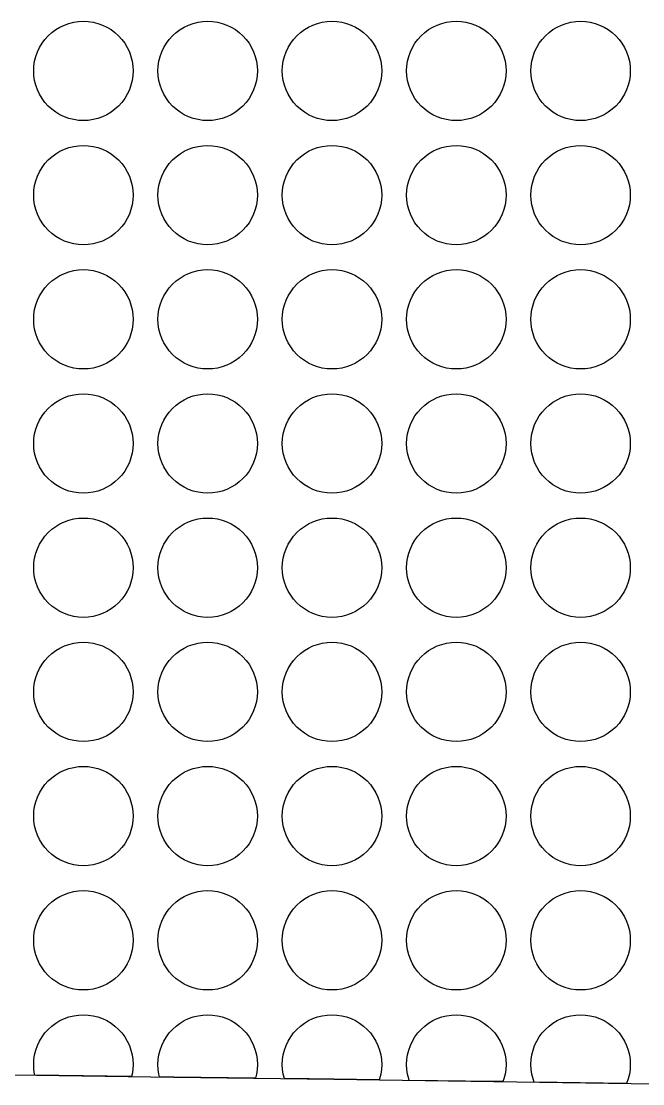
# Model space of a CAD drawing. Header units: millimetres. Extents: x 63 to 185, y -163 to -75.
# Drawn here: x 159.92 to 172.42, y -163.24 to -141.86 of the extents above; entities that cross this region are included whole.
import ezdxf

# ---------------------------------------------------------------- set-up
doc = ezdxf.new("R2010")
doc.units = ezdxf.units.MM
doc.layers.add('background', color=7, linetype='Continuous')
doc.layers.add('outline_2', color=3, linetype='Continuous')

msp = doc.modelspace()

# ---------------------------------------------------------------- linework, layer by layer
at = {"layer": 'background'}
for points in [[(162.166, -142.855), (162.161, -142.953), (162.147, -143.05), (162.123, -143.145), (162.09, -143.238), (162.048, -143.326), (161.997, -143.411), (161.939, -143.489), (161.873, -143.562), (161.8, -143.628), (161.722, -143.686), (161.637, -143.737), (161.549, -143.779), (161.456, -143.812), (161.361, -143.836), (161.264, -143.85), (161.166, -143.855), (161.068, -143.85), (160.971, -143.836), (160.876, -143.812), (160.783, -143.779), (160.695, -143.737), (160.61, -143.686), (160.532, -143.628), (160.459, -143.562), (160.393, -143.489), (160.335, -143.411), (160.284, -143.326), (160.242, -143.238), (160.209, -143.145), (160.185, -143.05), (160.171, -142.953), (160.166, -142.855), (160.171, -142.757), (160.185, -142.66), (160.209, -142.565), (160.242, -142.472), (160.284, -142.384), (160.335, -142.299), (160.393, -142.221), (160.459, -142.148), (160.532, -142.082), (160.61, -142.024), (160.695, -141.973), (160.783, -141.931), (160.876, -141.898), (160.971, -141.874), (161.068, -141.86), (161.166, -141.855), (161.264, -141.86), (161.361, -141.874), (161.456, -141.898), (161.549, -141.931), (161.637, -141.973), (161.722, -142.024), (161.8, -142.082), (161.873, -142.148), (161.939, -142.221), (161.997, -142.299), (162.048, -142.384), (162.09, -142.472), (162.123, -142.565), (162.147, -142.66), (162.161, -142.757)], [(164.666, -142.855), (164.661, -142.953), (164.647, -143.05), (164.623, -143.145), (164.59, -143.238), (164.548, -143.326), (164.497, -143.411), (164.439, -143.489), (164.373, -143.562), (164.3, -143.628), (164.222, -143.686), (164.137, -143.737), (164.049, -143.779), (163.956, -143.812), (163.861, -143.836), (163.764, -143.85), (163.666, -143.855), (163.568, -143.85), (163.471, -143.836), (163.376, -143.812), (163.283, -143.779), (163.195, -143.737), (163.11, -143.686), (163.032, -143.628), (162.959, -143.562), (162.893, -143.489), (162.835, -143.411), (162.784, -143.326), (162.742, -143.238), (162.709, -143.145), (162.685, -143.05), (162.671, -142.953), (162.666, -142.855), (162.671, -142.757), (162.685, -142.66), (162.709, -142.565), (162.742, -142.472), (162.784, -142.384), (162.835, -142.299), (162.893, -142.221), (162.959, -142.148), (163.032, -142.082), (163.11, -142.024), (163.195, -141.973), (163.283, -141.931), (163.376, -141.898), (163.471, -141.874), (163.568, -141.86), (163.666, -141.855), (163.764, -141.86), (163.861, -141.874), (163.956, -141.898), (164.049, -141.931), (164.137, -141.973), (164.222, -142.024), (164.3, -142.082), (164.373, -142.148), (164.439, -142.221), (164.497, -142.299), (164.548, -142.384), (164.59, -142.472), (164.623, -142.565), (164.647, -142.66), (164.661, -142.757)], [(167.166, -142.855), (167.161, -142.953), (167.147, -143.05), (167.123, -143.145), (167.09, -143.238), (167.048, -143.326), (166.997, -143.411), (166.939, -143.489), (166.873, -143.562), (166.8, -143.628), (166.722, -143.686), (166.637, -143.737), (166.549, -143.779), (166.456, -143.812), (166.361, -143.836), (166.264, -143.85), (166.166, -143.855), (166.068, -143.85), (165.971, -143.836), (165.876, -143.812), (165.783, -143.779), (165.695, -143.737), (165.61, -143.686), (165.532, -143.628), (165.459, -143.562), (165.393, -143.489), (165.335, -143.411), (165.284, -143.326), (165.242, -143.238), (165.209, -143.145), (165.185, -143.05), (165.171, -142.953), (165.166, -142.855), (165.171, -142.757), (165.185, -142.66), (165.209, -142.565), (165.242, -142.472), (165.284, -142.384), (165.335, -142.299), (165.393, -142.221), (165.459, -142.148), (165.532, -142.082), (165.61, -142.024), (165.695, -141.973), (165.783, -141.931), (165.876, -141.898), (165.971, -141.874), (166.068, -141.86), (166.166, -141.855), (166.264, -141.86), (166.361, -141.874), (166.456, -141.898), (166.549, -141.931), (166.637, -141.973), (166.722, -142.024), (166.8, -142.082), (166.873, -142.148), (166.939, -142.221), (166.997, -142.299), (167.048, -142.384), (167.09, -142.472), (167.123, -142.565), (167.147, -142.66), (167.161, -142.757)], [(169.666, -142.855), (169.661, -142.953), (169.647, -143.05), (169.623, -143.145), (169.59, -143.238), (169.548, -143.326), (169.497, -143.411), (169.439, -143.489), (169.373, -143.562), (169.3, -143.628), (169.222, -143.686), (169.137, -143.737), (169.049, -143.779), (168.956, -143.812), (168.861, -143.836), (168.764, -143.85), (168.666, -143.855), (168.568, -143.85), (168.471, -143.836), (168.376, -143.812), (168.283, -143.779), (168.195, -143.737), (168.11, -143.686), (168.032, -143.628), (167.959, -143.562), (167.893, -143.489), (167.835, -143.411), (167.784, -143.326), (167.742, -143.238), (167.709, -143.145), (167.685, -143.05), (167.671, -142.953), (167.666, -142.855), (167.671, -142.757), (167.685, -142.66), (167.709, -142.565), (167.742, -142.472), (167.784, -142.384), (167.835, -142.299), (167.893, -142.221), (167.959, -142.148), (168.032, -142.082), (168.11, -142.024), (168.195, -141.973), (168.283, -141.931), (168.376, -141.898), (168.471, -141.874), (168.568, -141.86), (168.666, -141.855), (168.764, -141.86), (168.861, -141.874), (168.956, -141.898), (169.049, -141.931), (169.137, -141.973), (169.222, -142.024), (169.3, -142.082), (169.373, -142.148), (169.439, -142.221), (169.497, -142.299), (169.548, -142.384), (169.59, -142.472), (169.623, -142.565), (169.647, -142.66), (169.661, -142.757)], [(172.166, -142.855), (172.161, -142.953), (172.147, -143.05), (172.123, -143.145), (172.09, -143.238), (172.048, -143.326), (171.997, -143.411), (171.939, -143.489), (171.873, -143.562), (171.8, -143.628), (171.722, -143.686), (171.637, -143.737), (171.549, -143.779), (171.456, -143.812), (171.361, -143.836), (171.264, -143.85), (171.166, -143.855), (171.068, -143.85), (170.971, -143.836), (170.876, -143.812), (170.783, -143.779), (170.695, -143.737), (170.61, -143.686), (170.532, -143.628), (170.459, -143.562), (170.393, -143.489), (170.335, -143.411), (170.284, -143.326), (170.242, -143.238), (170.209, -143.145), (170.185, -143.05), (170.171, -142.953), (170.166, -142.855), (170.171, -142.757), (170.185, -142.66), (170.209, -142.565), (170.242, -142.472), (170.284, -142.384), (170.335, -142.299), (170.393, -142.221), (170.459, -142.148), (170.532, -142.082), (170.61, -142.024), (170.695, -141.973), (170.783, -141.931), (170.876, -141.898), (170.971, -141.874), (171.068, -141.86), (171.166, -141.855), (171.264, -141.86), (171.361, -141.874), (171.456, -141.898), (171.549, -141.931), (171.637, -141.973), (171.722, -142.024), (171.8, -142.082), (171.873, -142.148), (171.939, -142.221), (171.997, -142.299), (172.048, -142.384), (172.09, -142.472), (172.123, -142.565), (172.147, -142.66), (172.161, -142.757)], [(162.166, -145.355), (162.161, -145.453), (162.147, -145.55), (162.123, -145.645), (162.09, -145.738), (162.048, -145.826), (161.997, -145.911), (161.939, -145.989), (161.873, -146.062), (161.8, -146.128), (161.722, -146.186), (161.637, -146.237), (161.549, -146.279), (161.456, -146.312), (161.361, -146.336), (161.264, -146.35), (161.166, -146.355), (161.068, -146.35), (160.971, -146.336), (160.876, -146.312), (160.783, -146.279), (160.695, -146.237), (160.61, -146.186), (160.532, -146.128), (160.459, -146.062), (160.393, -145.989), (160.335, -145.911), (160.284, -145.826), (160.242, -145.738), (160.209, -145.645), (160.185, -145.55), (160.171, -145.453), (160.166, -145.355), (160.171, -145.257), (160.185, -145.16), (160.209, -145.065), (160.242, -144.972), (160.284, -144.884), (160.335, -144.799), (160.393, -144.721), (160.459, -144.648), (160.532, -144.582), (160.61, -144.524), (160.695, -144.473), (160.783, -144.431), (160.876, -144.398), (160.971, -144.374), (161.068, -144.36), (161.166, -144.355), (161.264, -144.36), (161.361, -144.374), (161.456, -144.398), (161.549, -144.431), (161.637, -144.473), (161.722, -144.524), (161.8, -144.582), (161.873, -144.648), (161.939, -144.721), (161.997, -144.799), (162.048, -144.884), (162.09, -144.972), (162.123, -145.065), (162.147, -145.16), (162.161, -145.257)], [(164.666, -145.355), (164.661, -145.453), (164.647, -145.55), (164.623, -145.645), (164.59, -145.738), (164.548, -145.826), (164.497, -145.911), (164.439, -145.989), (164.373, -146.062), (164.3, -146.128), (164.222, -146.186), (164.137, -146.237), (164.049, -146.279), (163.956, -146.312), (163.861, -146.336), (163.764, -146.35), (163.666, -146.355), (163.568, -146.35), (163.471, -146.336), (163.376, -146.312), (163.283, -146.279), (163.195, -146.237), (163.11, -146.186), (163.032, -146.128), (162.959, -146.062), (162.893, -145.989), (162.835, -145.911), (162.784, -145.826), (162.742, -145.738), (162.709, -145.645), (162.685, -145.55), (162.671, -145.453), (162.666, -145.355), (162.671, -145.257), (162.685, -145.16), (162.709, -145.065), (162.742, -144.972), (162.784, -144.884), (162.835, -144.799), (162.893, -144.721), (162.959, -144.648), (163.032, -144.582), (163.11, -144.524), (163.195, -144.473), (163.283, -144.431), (163.376, -144.398), (163.471, -144.374), (163.568, -144.36), (163.666, -144.355), (163.764, -144.36), (163.861, -144.374), (163.956, -144.398), (164.049, -144.431), (164.137, -144.473), (164.222, -144.524), (164.3, -144.582), (164.373, -144.648), (164.439, -144.721), (164.497, -144.799), (164.548, -144.884), (164.59, -144.972), (164.623, -145.065), (164.647, -145.16), (164.661, -145.257)], [(167.166, -145.355), (167.161, -145.453), (167.147, -145.55), (167.123, -145.645), (167.09, -145.738), (167.048, -145.826), (166.997, -145.911), (166.939, -145.989), (166.873, -146.062), (166.8, -146.128), (166.722, -146.186), (166.637, -146.237), (166.549, -146.279), (166.456, -146.312), (166.361, -146.336), (166.264, -146.35), (166.166, -146.355), (166.068, -146.35), (165.971, -146.336), (165.876, -146.312), (165.783, -146.279), (165.695, -146.237), (165.61, -146.186), (165.532, -146.128), (165.459, -146.062), (165.393, -145.989), (165.335, -145.911), (165.284, -145.826), (165.242, -145.738), (165.209, -145.645), (165.185, -145.55), (165.171, -145.453), (165.166, -145.355), (165.171, -145.257), (165.185, -145.16), (165.209, -145.065), (165.242, -144.972), (165.284, -144.884), (165.335, -144.799), (165.393, -144.721), (165.459, -144.648), (165.532, -144.582), (165.61, -144.524), (165.695, -144.473), (165.783, -144.431), (165.876, -144.398), (165.971, -144.374), (166.068, -144.36), (166.166, -144.355), (166.264, -144.36), (166.361, -144.374), (166.456, -144.398), (166.549, -144.431), (166.637, -144.473), (166.722, -144.524), (166.8, -144.582), (166.873, -144.648), (166.939, -144.721), (166.997, -144.799), (167.048, -144.884), (167.09, -144.972), (167.123, -145.065), (167.147, -145.16), (167.161, -145.257)], [(169.666, -145.355), (169.661, -145.453), (169.647, -145.55), (169.623, -145.645), (169.59, -145.738), (169.548, -145.826), (169.497, -145.911), (169.439, -145.989), (169.373, -146.062), (169.3, -146.128), (169.222, -146.186), (169.137, -146.237), (169.049, -146.279), (168.956, -146.312), (168.861, -146.336), (168.764, -146.35), (168.666, -146.355), (168.568, -146.35), (168.471, -146.336), (168.376, -146.312), (168.283, -146.279), (168.195, -146.237), (168.11, -146.186), (168.032, -146.128), (167.959, -146.062), (167.893, -145.989), (167.835, -145.911), (167.784, -145.826), (167.742, -145.738), (167.709, -145.645), (167.685, -145.55), (167.671, -145.453), (167.666, -145.355), (167.671, -145.257), (167.685, -145.16), (167.709, -145.065), (167.742, -144.972), (167.784, -144.884), (167.835, -144.799), (167.893, -144.721), (167.959, -144.648), (168.032, -144.582), (168.11, -144.524), (168.195, -144.473), (168.283, -144.431), (168.376, -144.398), (168.471, -144.374), (168.568, -144.36), (168.666, -144.355), (168.764, -144.36), (168.861, -144.374), (168.956, -144.398), (169.049, -144.431), (169.137, -144.473), (169.222, -144.524), (169.3, -144.582), (169.373, -144.648), (169.439, -144.721), (169.497, -144.799), (169.548, -144.884), (169.59, -144.972), (169.623, -145.065), (169.647, -145.16), (169.661, -145.257)], [(172.166, -145.355), (172.161, -145.453), (172.147, -145.55), (172.123, -145.645), (172.09, -145.738), (172.048, -145.826), (171.997, -145.911), (171.939, -145.989), (171.873, -146.062), (171.8, -146.128), (171.722, -146.186), (171.637, -146.237), (171.549, -146.279), (171.456, -146.312), (171.361, -146.336), (171.264, -146.35), (171.166, -146.355), (171.068, -146.35), (170.971, -146.336), (170.876, -146.312), (170.783, -146.279), (170.695, -146.237), (170.61, -146.186), (170.532, -146.128), (170.459, -146.062), (170.393, -145.989), (170.335, -145.911), (170.284, -145.826), (170.242, -145.738), (170.209, -145.645), (170.185, -145.55), (170.171, -145.453), (170.166, -145.355), (170.171, -145.257), (170.185, -145.16), (170.209, -145.065), (170.242, -144.972), (170.284, -144.884), (170.335, -144.799), (170.393, -144.721), (170.459, -144.648), (170.532, -144.582), (170.61, -144.524), (170.695, -144.473), (170.783, -144.431), (170.876, -144.398), (170.971, -144.374), (171.068, -144.36), (171.166, -144.355), (171.264, -144.36), (171.361, -144.374), (171.456, -144.398), (171.549, -144.431), (171.637, -144.473), (171.722, -144.524), (171.8, -144.582), (171.873, -144.648), (171.939, -144.721), (171.997, -144.799), (172.048, -144.884), (172.09, -144.972), (172.123, -145.065), (172.147, -145.16), (172.161, -145.257)], [(162.166, -147.855), (162.161, -147.953), (162.147, -148.05), (162.123, -148.145), (162.09, -148.238), (162.048, -148.326), (161.997, -148.411), (161.939, -148.489), (161.873, -148.562), (161.8, -148.628), (161.722, -148.686), (161.637, -148.737), (161.549, -148.779), (161.456, -148.812), (161.361, -148.836), (161.264, -148.85), (161.166, -148.855), (161.068, -148.85), (160.971, -148.836), (160.876, -148.812), (160.783, -148.779), (160.695, -148.737), (160.61, -148.686), (160.532, -148.628), (160.459, -148.562), (160.393, -148.489), (160.335, -148.411), (160.284, -148.326), (160.242, -148.238), (160.209, -148.145), (160.185, -148.05), (160.171, -147.953), (160.166, -147.855), (160.171, -147.757), (160.185, -147.66), (160.209, -147.565), (160.242, -147.472), (160.284, -147.384), (160.335, -147.299), (160.393, -147.221), (160.459, -147.148), (160.532, -147.082), (160.61, -147.024), (160.695, -146.973), (160.783, -146.931), (160.876, -146.898), (160.971, -146.874), (161.068, -146.86), (161.166, -146.855), (161.264, -146.86), (161.361, -146.874), (161.456, -146.898), (161.549, -146.931), (161.637, -146.973), (161.722, -147.024), (161.8, -147.082), (161.873, -147.148), (161.939, -147.221), (161.997, -147.299), (162.048, -147.384), (162.09, -147.472), (162.123, -147.565), (162.147, -147.66), (162.161, -147.757)], [(164.666, -147.855), (164.661, -147.953), (164.647, -148.05), (164.623, -148.145), (164.59, -148.238), (164.548, -148.326), (164.497, -148.411), (164.439, -148.489), (164.373, -148.562), (164.3, -148.628), (164.222, -148.686), (164.137, -148.737), (164.049, -148.779), (163.956, -148.812), (163.861, -148.836), (163.764, -148.85), (163.666, -148.855), (163.568, -148.85), (163.471, -148.836), (163.376, -148.812), (163.283, -148.779), (163.195, -148.737), (163.11, -148.686), (163.032, -148.628), (162.959, -148.562), (162.893, -148.489), (162.835, -148.411), (162.784, -148.326), (162.742, -148.238), (162.709, -148.145), (162.685, -148.05), (162.671, -147.953), (162.666, -147.855), (162.671, -147.757), (162.685, -147.66), (162.709, -147.565), (162.742, -147.472), (162.784, -147.384), (162.835, -147.299), (162.893, -147.221), (162.959, -147.148), (163.032, -147.082), (163.11, -147.024), (163.195, -146.973), (163.283, -146.931), (163.376, -146.898), (163.471, -146.874), (163.568, -146.86), (163.666, -146.855), (163.764, -146.86), (163.861, -146.874), (163.956, -146.898), (164.049, -146.931), (164.137, -146.973), (164.222, -147.024), (164.3, -147.082), (164.373, -147.148), (164.439, -147.221), (164.497, -147.299), (164.548, -147.384), (164.59, -147.472), (164.623, -147.565), (164.647, -147.66), (164.661, -147.757)], [(167.166, -147.855), (167.161, -147.953), (167.147, -148.05), (167.123, -148.145), (167.09, -148.238), (167.048, -148.326), (166.997, -148.411), (166.939, -148.489), (166.873, -148.562), (166.8, -148.628), (166.722, -148.686), (166.637, -148.737), (166.549, -148.779), (166.456, -148.812), (166.361, -148.836), (166.264, -148.85), (166.166, -148.855), (166.068, -148.85), (165.971, -148.836), (165.876, -148.812), (165.783, -148.779), (165.695, -148.737), (165.61, -148.686), (165.532, -148.628), (165.459, -148.562), (165.393, -148.489), (165.335, -148.411), (165.284, -148.326), (165.242, -148.238), (165.209, -148.145), (165.185, -148.05), (165.171, -147.953), (165.166, -147.855), (165.171, -147.757), (165.185, -147.66), (165.209, -147.565), (165.242, -147.472), (165.284, -147.384), (165.335, -147.299), (165.393, -147.221), (165.459, -147.148), (165.532, -147.082), (165.61, -147.024), (165.695, -146.973), (165.783, -146.931), (165.876, -146.898), (165.971, -146.874), (166.068, -146.86), (166.166, -146.855), (166.264, -146.86), (166.361, -146.874), (166.456, -146.898), (166.549, -146.931), (166.637, -146.973), (166.722, -147.024), (166.8, -147.082), (166.873, -147.148), (166.939, -147.221), (166.997, -147.299), (167.048, -147.384), (167.09, -147.472), (167.123, -147.565), (167.147, -147.66), (167.161, -147.757)], [(169.666, -147.855), (169.661, -147.953), (169.647, -148.05), (169.623, -148.145), (169.59, -148.238), (169.548, -148.326), (169.497, -148.411), (169.439, -148.489), (169.373, -148.562), (169.3, -148.628), (169.222, -148.686), (169.137, -148.737), (169.049, -148.779), (168.956, -148.812), (168.861, -148.836), (168.764, -148.85), (168.666, -148.855), (168.568, -148.85), (168.471, -148.836), (168.376, -148.812), (168.283, -148.779), (168.195, -148.737), (168.11, -148.686), (168.032, -148.628), (167.959, -148.562), (167.893, -148.489), (167.835, -148.411), (167.784, -148.326), (167.742, -148.238), (167.709, -148.145), (167.685, -148.05), (167.671, -147.953), (167.666, -147.855), (167.671, -147.757), (167.685, -147.66), (167.709, -147.565), (167.742, -147.472), (167.784, -147.384), (167.835, -147.299), (167.893, -147.221), (167.959, -147.148), (168.032, -147.082), (168.11, -147.024), (168.195, -146.973), (168.283, -146.931), (168.376, -146.898), (168.471, -146.874), (168.568, -146.86), (168.666, -146.855), (168.764, -146.86), (168.861, -146.874), (168.956, -146.898), (169.049, -146.931), (169.137, -146.973), (169.222, -147.024), (169.3, -147.082), (169.373, -147.148), (169.439, -147.221), (169.497, -147.299), (169.548, -147.384), (169.59, -147.472), (169.623, -147.565), (169.647, -147.66), (169.661, -147.757)], [(172.166, -147.855), (172.161, -147.953), (172.147, -148.05), (172.123, -148.145), (172.09, -148.238), (172.048, -148.326), (171.997, -148.411), (171.939, -148.489), (171.873, -148.562), (171.8, -148.628), (171.722, -148.686), (171.637, -148.737), (171.549, -148.779), (171.456, -148.812), (171.361, -148.836), (171.264, -148.85), (171.166, -148.855), (171.068, -148.85), (170.971, -148.836), (170.876, -148.812), (170.783, -148.779), (170.695, -148.737), (170.61, -148.686), (170.532, -148.628), (170.459, -148.562), (170.393, -148.489), (170.335, -148.411), (170.284, -148.326), (170.242, -148.238), (170.209, -148.145), (170.185, -148.05), (170.171, -147.953), (170.166, -147.855), (170.171, -147.757), (170.185, -147.66), (170.209, -147.565), (170.242, -147.472), (170.284, -147.384), (170.335, -147.299), (170.393, -147.221), (170.459, -147.148), (170.532, -147.082), (170.61, -147.024), (170.695, -146.973), (170.783, -146.931), (170.876, -146.898), (170.971, -146.874), (171.068, -146.86), (171.166, -146.855), (171.264, -146.86), (171.361, -146.874), (171.456, -146.898), (171.549, -146.931), (171.637, -146.973), (171.722, -147.024), (171.8, -147.082), (171.873, -147.148), (171.939, -147.221), (171.997, -147.299), (172.048, -147.384), (172.09, -147.472), (172.123, -147.565), (172.147, -147.66), (172.161, -147.757)], [(162.166, -150.355), (162.161, -150.453), (162.147, -150.55), (162.123, -150.645), (162.09, -150.738), (162.048, -150.826), (161.997, -150.911), (161.939, -150.989), (161.873, -151.062), (161.8, -151.128), (161.722, -151.186), (161.637, -151.237), (161.549, -151.279), (161.456, -151.312), (161.361, -151.336), (161.264, -151.35), (161.166, -151.355), (161.068, -151.35), (160.971, -151.336), (160.876, -151.312), (160.783, -151.279), (160.695, -151.237), (160.61, -151.186), (160.532, -151.128), (160.459, -151.062), (160.393, -150.989), (160.335, -150.911), (160.284, -150.826), (160.242, -150.738), (160.209, -150.645), (160.185, -150.55), (160.171, -150.453), (160.166, -150.355), (160.171, -150.257), (160.185, -150.16), (160.209, -150.065), (160.242, -149.972), (160.284, -149.884), (160.335, -149.799), (160.393, -149.721), (160.459, -149.648), (160.532, -149.582), (160.61, -149.524), (160.695, -149.473), (160.783, -149.431), (160.876, -149.398), (160.971, -149.374), (161.068, -149.36), (161.166, -149.355), (161.264, -149.36), (161.361, -149.374), (161.456, -149.398), (161.549, -149.431), (161.637, -149.473), (161.722, -149.524), (161.8, -149.582), (161.873, -149.648), (161.939, -149.721), (161.997, -149.799), (162.048, -149.884), (162.09, -149.972), (162.123, -150.065), (162.147, -150.16), (162.161, -150.257)], [(164.666, -150.355), (164.661, -150.453), (164.647, -150.55), (164.623, -150.645), (164.59, -150.738), (164.548, -150.826), (164.497, -150.911), (164.439, -150.989), (164.373, -151.062), (164.3, -151.128), (164.222, -151.186), (164.137, -151.237), (164.049, -151.279), (163.956, -151.312), (163.861, -151.336), (163.764, -151.35), (163.666, -151.355), (163.568, -151.35), (163.471, -151.336), (163.376, -151.312), (163.283, -151.279), (163.195, -151.237), (163.11, -151.186), (163.032, -151.128), (162.959, -151.062), (162.893, -150.989), (162.835, -150.911), (162.784, -150.826), (162.742, -150.738), (162.709, -150.645), (162.685, -150.55), (162.671, -150.453), (162.666, -150.355), (162.671, -150.257), (162.685, -150.16), (162.709, -150.065), (162.742, -149.972), (162.784, -149.884), (162.835, -149.799), (162.893, -149.721), (162.959, -149.648), (163.032, -149.582), (163.11, -149.524), (163.195, -149.473), (163.283, -149.431), (163.376, -149.398), (163.471, -149.374), (163.568, -149.36), (163.666, -149.355), (163.764, -149.36), (163.861, -149.374), (163.956, -149.398), (164.049, -149.431), (164.137, -149.473), (164.222, -149.524), (164.3, -149.582), (164.373, -149.648), (164.439, -149.721), (164.497, -149.799), (164.548, -149.884), (164.59, -149.972), (164.623, -150.065), (164.647, -150.16), (164.661, -150.257)], [(167.166, -150.355), (167.161, -150.453), (167.147, -150.55), (167.123, -150.645), (167.09, -150.738), (167.048, -150.826), (166.997, -150.911), (166.939, -150.989), (166.873, -151.062), (166.8, -151.128), (166.722, -151.186), (166.637, -151.237), (166.549, -151.279), (166.456, -151.312), (166.361, -151.336), (166.264, -151.35), (166.166, -151.355), (166.068, -151.35), (165.971, -151.336), (165.876, -151.312), (165.783, -151.279), (165.695, -151.237), (165.61, -151.186), (165.532, -151.128), (165.459, -151.062), (165.393, -150.989), (165.335, -150.911), (165.284, -150.826), (165.242, -150.738), (165.209, -150.645), (165.185, -150.55), (165.171, -150.453), (165.166, -150.355), (165.171, -150.257), (165.185, -150.16), (165.209, -150.065), (165.242, -149.972), (165.284, -149.884), (165.335, -149.799), (165.393, -149.721), (165.459, -149.648), (165.532, -149.582), (165.61, -149.524), (165.695, -149.473), (165.783, -149.431), (165.876, -149.398), (165.971, -149.374), (166.068, -149.36), (166.166, -149.355), (166.264, -149.36), (166.361, -149.374), (166.456, -149.398), (166.549, -149.431), (166.637, -149.473), (166.722, -149.524), (166.8, -149.582), (166.873, -149.648), (166.939, -149.721), (166.997, -149.799), (167.048, -149.884), (167.09, -149.972), (167.123, -150.065), (167.147, -150.16), (167.161, -150.257)], [(169.666, -150.355), (169.661, -150.453), (169.647, -150.55), (169.623, -150.645), (169.59, -150.738), (169.548, -150.826), (169.497, -150.911), (169.439, -150.989), (169.373, -151.062), (169.3, -151.128), (169.222, -151.186), (169.137, -151.237), (169.049, -151.279), (168.956, -151.312), (168.861, -151.336), (168.764, -151.35), (168.666, -151.355), (168.568, -151.35), (168.471, -151.336), (168.376, -151.312), (168.283, -151.279), (168.195, -151.237), (168.11, -151.186), (168.032, -151.128), (167.959, -151.062), (167.893, -150.989), (167.835, -150.911), (167.784, -150.826), (167.742, -150.738), (167.709, -150.645), (167.685, -150.55), (167.671, -150.453), (167.666, -150.355), (167.671, -150.257), (167.685, -150.16), (167.709, -150.065), (167.742, -149.972), (167.784, -149.884), (167.835, -149.799), (167.893, -149.721), (167.959, -149.648), (168.032, -149.582), (168.11, -149.524), (168.195, -149.473), (168.283, -149.431), (168.376, -149.398), (168.471, -149.374), (168.568, -149.36), (168.666, -149.355), (168.764, -149.36), (168.861, -149.374), (168.956, -149.398), (169.049, -149.431), (169.137, -149.473), (169.222, -149.524), (169.3, -149.582), (169.373, -149.648), (169.439, -149.721), (169.497, -149.799), (169.548, -149.884), (169.59, -149.972), (169.623, -150.065), (169.647, -150.16), (169.661, -150.257)], [(172.166, -150.355), (172.161, -150.453), (172.147, -150.55), (172.123, -150.645), (172.09, -150.738), (172.048, -150.826), (171.997, -150.911), (171.939, -150.989), (171.873, -151.062), (171.8, -151.128), (171.722, -151.186), (171.637, -151.237), (171.549, -151.279), (171.456, -151.312), (171.361, -151.336), (171.264, -151.35), (171.166, -151.355), (171.068, -151.35), (170.971, -151.336), (170.876, -151.312), (170.783, -151.279), (170.695, -151.237), (170.61, -151.186), (170.532, -151.128), (170.459, -151.062), (170.393, -150.989), (170.335, -150.911), (170.284, -150.826), (170.242, -150.738), (170.209, -150.645), (170.185, -150.55), (170.171, -150.453), (170.166, -150.355), (170.171, -150.257), (170.185, -150.16), (170.209, -150.065), (170.242, -149.972), (170.284, -149.884), (170.335, -149.799), (170.393, -149.721), (170.459, -149.648), (170.532, -149.582), (170.61, -149.524), (170.695, -149.473), (170.783, -149.431), (170.876, -149.398), (170.971, -149.374), (171.068, -149.36), (171.166, -149.355), (171.264, -149.36), (171.361, -149.374), (171.456, -149.398), (171.549, -149.431), (171.637, -149.473), (171.722, -149.524), (171.8, -149.582), (171.873, -149.648), (171.939, -149.721), (171.997, -149.799), (172.048, -149.884), (172.09, -149.972), (172.123, -150.065), (172.147, -150.16), (172.161, -150.257)], [(162.166, -152.855), (162.161, -152.953), (162.147, -153.05), (162.123, -153.145), (162.09, -153.238), (162.048, -153.326), (161.997, -153.411), (161.939, -153.489), (161.873, -153.562), (161.8, -153.628), (161.722, -153.686), (161.637, -153.737), (161.549, -153.779), (161.456, -153.812), (161.361, -153.836), (161.264, -153.85), (161.166, -153.855), (161.068, -153.85), (160.971, -153.836), (160.876, -153.812), (160.783, -153.779), (160.695, -153.737), (160.61, -153.686), (160.532, -153.628), (160.459, -153.562), (160.393, -153.489), (160.335, -153.411), (160.284, -153.326), (160.242, -153.238), (160.209, -153.145), (160.185, -153.05), (160.171, -152.953), (160.166, -152.855), (160.171, -152.757), (160.185, -152.66), (160.209, -152.565), (160.242, -152.472), (160.284, -152.384), (160.335, -152.299), (160.393, -152.221), (160.459, -152.148), (160.532, -152.082), (160.61, -152.024), (160.695, -151.973), (160.783, -151.931), (160.876, -151.898), (160.971, -151.874), (161.068, -151.86), (161.166, -151.855), (161.264, -151.86), (161.361, -151.874), (161.456, -151.898), (161.549, -151.931), (161.637, -151.973), (161.722, -152.024), (161.8, -152.082), (161.873, -152.148), (161.939, -152.221), (161.997, -152.299), (162.048, -152.384), (162.09, -152.472), (162.123, -152.565), (162.147, -152.66), (162.161, -152.757)], [(164.666, -152.855), (164.661, -152.953), (164.647, -153.05), (164.623, -153.145), (164.59, -153.238), (164.548, -153.326), (164.497, -153.411), (164.439, -153.489), (164.373, -153.562), (164.3, -153.628), (164.222, -153.686), (164.137, -153.737), (164.049, -153.779), (163.956, -153.812), (163.861, -153.836), (163.764, -153.85), (163.666, -153.855), (163.568, -153.85), (163.471, -153.836), (163.376, -153.812), (163.283, -153.779), (163.195, -153.737), (163.11, -153.686), (163.032, -153.628), (162.959, -153.562), (162.893, -153.489), (162.835, -153.411), (162.784, -153.326), (162.742, -153.238), (162.709, -153.145), (162.685, -153.05), (162.671, -152.953), (162.666, -152.855), (162.671, -152.757), (162.685, -152.66), (162.709, -152.565), (162.742, -152.472), (162.784, -152.384), (162.835, -152.299), (162.893, -152.221), (162.959, -152.148), (163.032, -152.082), (163.11, -152.024), (163.195, -151.973), (163.283, -151.931), (163.376, -151.898), (163.471, -151.874), (163.568, -151.86), (163.666, -151.855), (163.764, -151.86), (163.861, -151.874), (163.956, -151.898), (164.049, -151.931), (164.137, -151.973), (164.222, -152.024), (164.3, -152.082), (164.373, -152.148), (164.439, -152.221), (164.497, -152.299), (164.548, -152.384), (164.59, -152.472), (164.623, -152.565), (164.647, -152.66), (164.661, -152.757)], [(167.166, -152.855), (167.161, -152.953), (167.147, -153.05), (167.123, -153.145), (167.09, -153.238), (167.048, -153.326), (166.997, -153.411), (166.939, -153.489), (166.873, -153.562), (166.8, -153.628), (166.722, -153.686), (166.637, -153.737), (166.549, -153.779), (166.456, -153.812), (166.361, -153.836), (166.264, -153.85), (166.166, -153.855), (166.068, -153.85), (165.971, -153.836), (165.876, -153.812), (165.783, -153.779), (165.695, -153.737), (165.61, -153.686), (165.532, -153.628), (165.459, -153.562), (165.393, -153.489), (165.335, -153.411), (165.284, -153.326), (165.242, -153.238), (165.209, -153.145), (165.185, -153.05), (165.171, -152.953), (165.166, -152.855), (165.171, -152.757), (165.185, -152.66), (165.209, -152.565), (165.242, -152.472), (165.284, -152.384), (165.335, -152.299), (165.393, -152.221), (165.459, -152.148), (165.532, -152.082), (165.61, -152.024), (165.695, -151.973), (165.783, -151.931), (165.876, -151.898), (165.971, -151.874), (166.068, -151.86), (166.166, -151.855), (166.264, -151.86), (166.361, -151.874), (166.456, -151.898), (166.549, -151.931), (166.637, -151.973), (166.722, -152.024), (166.8, -152.082), (166.873, -152.148), (166.939, -152.221), (166.997, -152.299), (167.048, -152.384), (167.09, -152.472), (167.123, -152.565), (167.147, -152.66), (167.161, -152.757)], [(169.666, -152.855), (169.661, -152.953), (169.647, -153.05), (169.623, -153.145), (169.59, -153.238), (169.548, -153.326), (169.497, -153.411), (169.439, -153.489), (169.373, -153.562), (169.3, -153.628), (169.222, -153.686), (169.137, -153.737), (169.049, -153.779), (168.956, -153.812), (168.861, -153.836), (168.764, -153.85), (168.666, -153.855), (168.568, -153.85), (168.471, -153.836), (168.376, -153.812), (168.283, -153.779), (168.195, -153.737), (168.11, -153.686), (168.032, -153.628), (167.959, -153.562), (167.893, -153.489), (167.835, -153.411), (167.784, -153.326), (167.742, -153.238), (167.709, -153.145), (167.685, -153.05), (167.671, -152.953), (167.666, -152.855), (167.671, -152.757), (167.685, -152.66), (167.709, -152.565), (167.742, -152.472), (167.784, -152.384), (167.835, -152.299), (167.893, -152.221), (167.959, -152.148), (168.032, -152.082), (168.11, -152.024), (168.195, -151.973), (168.283, -151.931), (168.376, -151.898), (168.471, -151.874), (168.568, -151.86), (168.666, -151.855), (168.764, -151.86), (168.861, -151.874), (168.956, -151.898), (169.049, -151.931), (169.137, -151.973), (169.222, -152.024), (169.3, -152.082), (169.373, -152.148), (169.439, -152.221), (169.497, -152.299), (169.548, -152.384), (169.59, -152.472), (169.623, -152.565), (169.647, -152.66), (169.661, -152.757)], [(172.166, -152.855), (172.161, -152.953), (172.147, -153.05), (172.123, -153.145), (172.09, -153.238), (172.048, -153.326), (171.997, -153.411), (171.939, -153.489), (171.873, -153.562), (171.8, -153.628), (171.722, -153.686), (171.637, -153.737), (171.549, -153.779), (171.456, -153.812), (171.361, -153.836), (171.264, -153.85), (171.166, -153.855), (171.068, -153.85), (170.971, -153.836), (170.876, -153.812), (170.783, -153.779), (170.695, -153.737), (170.61, -153.686), (170.532, -153.628), (170.459, -153.562), (170.393, -153.489), (170.335, -153.411), (170.284, -153.326), (170.242, -153.238), (170.209, -153.145), (170.185, -153.05), (170.171, -152.953), (170.166, -152.855), (170.171, -152.757), (170.185, -152.66), (170.209, -152.565), (170.242, -152.472), (170.284, -152.384), (170.335, -152.299), (170.393, -152.221), (170.459, -152.148), (170.532, -152.082), (170.61, -152.024), (170.695, -151.973), (170.783, -151.931), (170.876, -151.898), (170.971, -151.874), (171.068, -151.86), (171.166, -151.855), (171.264, -151.86), (171.361, -151.874), (171.456, -151.898), (171.549, -151.931), (171.637, -151.973), (171.722, -152.024), (171.8, -152.082), (171.873, -152.148), (171.939, -152.221), (171.997, -152.299), (172.048, -152.384), (172.09, -152.472), (172.123, -152.565), (172.147, -152.66), (172.161, -152.757)], [(162.166, -155.355), (162.161, -155.453), (162.147, -155.55), (162.123, -155.645), (162.09, -155.738), (162.048, -155.826), (161.997, -155.911), (161.939, -155.989), (161.873, -156.062), (161.8, -156.128), (161.722, -156.186), (161.637, -156.237), (161.549, -156.279), (161.456, -156.312), (161.361, -156.336), (161.264, -156.35), (161.166, -156.355), (161.068, -156.35), (160.971, -156.336), (160.876, -156.312), (160.783, -156.279), (160.695, -156.237), (160.61, -156.186), (160.532, -156.128), (160.459, -156.062), (160.393, -155.989), (160.335, -155.911), (160.284, -155.826), (160.242, -155.738), (160.209, -155.645), (160.185, -155.55), (160.171, -155.453), (160.166, -155.355), (160.171, -155.257), (160.185, -155.16), (160.209, -155.065), (160.242, -154.972), (160.284, -154.884), (160.335, -154.799), (160.393, -154.721), (160.459, -154.648), (160.532, -154.582), (160.61, -154.524), (160.695, -154.473), (160.783, -154.431), (160.876, -154.398), (160.971, -154.374), (161.068, -154.36), (161.166, -154.355), (161.264, -154.36), (161.361, -154.374), (161.456, -154.398), (161.549, -154.431), (161.637, -154.473), (161.722, -154.524), (161.8, -154.582), (161.873, -154.648), (161.939, -154.721), (161.997, -154.799), (162.048, -154.884), (162.09, -154.972), (162.123, -155.065), (162.147, -155.16), (162.161, -155.257)], [(164.666, -155.355), (164.661, -155.453), (164.647, -155.55), (164.623, -155.645), (164.59, -155.738), (164.548, -155.826), (164.497, -155.911), (164.439, -155.989), (164.373, -156.062), (164.3, -156.128), (164.222, -156.186), (164.137, -156.237), (164.049, -156.279), (163.956, -156.312), (163.861, -156.336), (163.764, -156.35), (163.666, -156.355), (163.568, -156.35), (163.471, -156.336), (163.376, -156.312), (163.283, -156.279), (163.195, -156.237), (163.11, -156.186), (163.032, -156.128), (162.959, -156.062), (162.893, -155.989), (162.835, -155.911), (162.784, -155.826), (162.742, -155.738), (162.709, -155.645), (162.685, -155.55), (162.671, -155.453), (162.666, -155.355), (162.671, -155.257), (162.685, -155.16), (162.709, -155.065), (162.742, -154.972), (162.784, -154.884), (162.835, -154.799), (162.893, -154.721), (162.959, -154.648), (163.032, -154.582), (163.11, -154.524), (163.195, -154.473), (163.283, -154.431), (163.376, -154.398), (163.471, -154.374), (163.568, -154.36), (163.666, -154.355), (163.764, -154.36), (163.861, -154.374), (163.956, -154.398), (164.049, -154.431), (164.137, -154.473), (164.222, -154.524), (164.3, -154.582), (164.373, -154.648), (164.439, -154.721), (164.497, -154.799), (164.548, -154.884), (164.59, -154.972), (164.623, -155.065), (164.647, -155.16), (164.661, -155.257)], [(167.166, -155.355), (167.161, -155.453), (167.147, -155.55), (167.123, -155.645), (167.09, -155.738), (167.048, -155.826), (166.997, -155.911), (166.939, -155.989), (166.873, -156.062), (166.8, -156.128), (166.722, -156.186), (166.637, -156.237), (166.549, -156.279), (166.456, -156.312), (166.361, -156.336), (166.264, -156.35), (166.166, -156.355), (166.068, -156.35), (165.971, -156.336), (165.876, -156.312), (165.783, -156.279), (165.695, -156.237), (165.61, -156.186), (165.532, -156.128), (165.459, -156.062), (165.393, -155.989), (165.335, -155.911), (165.284, -155.826), (165.242, -155.738), (165.209, -155.645), (165.185, -155.55), (165.171, -155.453), (165.166, -155.355), (165.171, -155.257), (165.185, -155.16), (165.209, -155.065), (165.242, -154.972), (165.284, -154.884), (165.335, -154.799), (165.393, -154.721), (165.459, -154.648), (165.532, -154.582), (165.61, -154.524), (165.695, -154.473), (165.783, -154.431), (165.876, -154.398), (165.971, -154.374), (166.068, -154.36), (166.166, -154.355), (166.264, -154.36), (166.361, -154.374), (166.456, -154.398), (166.549, -154.431), (166.637, -154.473), (166.722, -154.524), (166.8, -154.582), (166.873, -154.648), (166.939, -154.721), (166.997, -154.799), (167.048, -154.884), (167.09, -154.972), (167.123, -155.065), (167.147, -155.16), (167.161, -155.257)], [(169.666, -155.355), (169.661, -155.453), (169.647, -155.55), (169.623, -155.645), (169.59, -155.738), (169.548, -155.826), (169.497, -155.911), (169.439, -155.989), (169.373, -156.062), (169.3, -156.128), (169.222, -156.186), (169.137, -156.237), (169.049, -156.279), (168.956, -156.312), (168.861, -156.336), (168.764, -156.35), (168.666, -156.355), (168.568, -156.35), (168.471, -156.336), (168.376, -156.312), (168.283, -156.279), (168.195, -156.237), (168.11, -156.186), (168.032, -156.128), (167.959, -156.062), (167.893, -155.989), (167.835, -155.911), (167.784, -155.826), (167.742, -155.738), (167.709, -155.645), (167.685, -155.55), (167.671, -155.453), (167.666, -155.355), (167.671, -155.257), (167.685, -155.16), (167.709, -155.065), (167.742, -154.972), (167.784, -154.884), (167.835, -154.799), (167.893, -154.721), (167.959, -154.648), (168.032, -154.582), (168.11, -154.524), (168.195, -154.473), (168.283, -154.431), (168.376, -154.398), (168.471, -154.374), (168.568, -154.36), (168.666, -154.355), (168.764, -154.36), (168.861, -154.374), (168.956, -154.398), (169.049, -154.431), (169.137, -154.473), (169.222, -154.524), (169.3, -154.582), (169.373, -154.648), (169.439, -154.721), (169.497, -154.799), (169.548, -154.884), (169.59, -154.972), (169.623, -155.065), (169.647, -155.16), (169.661, -155.257)], [(172.166, -155.355), (172.161, -155.453), (172.147, -155.55), (172.123, -155.645), (172.09, -155.738), (172.048, -155.826), (171.997, -155.911), (171.939, -155.989), (171.873, -156.062), (171.8, -156.128), (171.722, -156.186), (171.637, -156.237), (171.549, -156.279), (171.456, -156.312), (171.361, -156.336), (171.264, -156.35), (171.166, -156.355), (171.068, -156.35), (170.971, -156.336), (170.876, -156.312), (170.783, -156.279), (170.695, -156.237), (170.61, -156.186), (170.532, -156.128), (170.459, -156.062), (170.393, -155.989), (170.335, -155.911), (170.284, -155.826), (170.242, -155.738), (170.209, -155.645), (170.185, -155.55), (170.171, -155.453), (170.166, -155.355), (170.171, -155.257), (170.185, -155.16), (170.209, -155.065), (170.242, -154.972), (170.284, -154.884), (170.335, -154.799), (170.393, -154.721), (170.459, -154.648), (170.532, -154.582), (170.61, -154.524), (170.695, -154.473), (170.783, -154.431), (170.876, -154.398), (170.971, -154.374), (171.068, -154.36), (171.166, -154.355), (171.264, -154.36), (171.361, -154.374), (171.456, -154.398), (171.549, -154.431), (171.637, -154.473), (171.722, -154.524), (171.8, -154.582), (171.873, -154.648), (171.939, -154.721), (171.997, -154.799), (172.048, -154.884), (172.09, -154.972), (172.123, -155.065), (172.147, -155.16), (172.161, -155.257)], [(162.166, -157.855), (162.161, -157.953), (162.147, -158.05), (162.123, -158.145), (162.09, -158.238), (162.048, -158.326), (161.997, -158.411), (161.939, -158.489), (161.873, -158.562), (161.8, -158.628), (161.722, -158.686), (161.637, -158.737), (161.549, -158.779), (161.456, -158.812), (161.361, -158.836), (161.264, -158.85), (161.166, -158.855), (161.068, -158.85), (160.971, -158.836), (160.876, -158.812), (160.783, -158.779), (160.695, -158.737), (160.61, -158.686), (160.532, -158.628), (160.459, -158.562), (160.393, -158.489), (160.335, -158.411), (160.284, -158.326), (160.242, -158.238), (160.209, -158.145), (160.185, -158.05), (160.171, -157.953), (160.166, -157.855), (160.171, -157.757), (160.185, -157.66), (160.209, -157.565), (160.242, -157.472), (160.284, -157.384), (160.335, -157.299), (160.393, -157.221), (160.459, -157.148), (160.532, -157.082), (160.61, -157.024), (160.695, -156.973), (160.783, -156.931), (160.876, -156.898), (160.971, -156.874), (161.068, -156.86), (161.166, -156.855), (161.264, -156.86), (161.361, -156.874), (161.456, -156.898), (161.549, -156.931), (161.637, -156.973), (161.722, -157.024), (161.8, -157.082), (161.873, -157.148), (161.939, -157.221), (161.997, -157.299), (162.048, -157.384), (162.09, -157.472), (162.123, -157.565), (162.147, -157.66), (162.161, -157.757)], [(164.666, -157.855), (164.661, -157.953), (164.647, -158.05), (164.623, -158.145), (164.59, -158.238), (164.548, -158.326), (164.497, -158.411), (164.439, -158.489), (164.373, -158.562), (164.3, -158.628), (164.222, -158.686), (164.137, -158.737), (164.049, -158.779), (163.956, -158.812), (163.861, -158.836), (163.764, -158.85), (163.666, -158.855), (163.568, -158.85), (163.471, -158.836), (163.376, -158.812), (163.283, -158.779), (163.195, -158.737), (163.11, -158.686), (163.032, -158.628), (162.959, -158.562), (162.893, -158.489), (162.835, -158.411), (162.784, -158.326), (162.742, -158.238), (162.709, -158.145), (162.685, -158.05), (162.671, -157.953), (162.666, -157.855), (162.671, -157.757), (162.685, -157.66), (162.709, -157.565), (162.742, -157.472), (162.784, -157.384), (162.835, -157.299), (162.893, -157.221), (162.959, -157.148), (163.032, -157.082), (163.11, -157.024), (163.195, -156.973), (163.283, -156.931), (163.376, -156.898), (163.471, -156.874), (163.568, -156.86), (163.666, -156.855), (163.764, -156.86), (163.861, -156.874), (163.956, -156.898), (164.049, -156.931), (164.137, -156.973), (164.222, -157.024), (164.3, -157.082), (164.373, -157.148), (164.439, -157.221), (164.497, -157.299), (164.548, -157.384), (164.59, -157.472), (164.623, -157.565), (164.647, -157.66), (164.661, -157.757)], [(167.166, -157.855), (167.161, -157.953), (167.147, -158.05), (167.123, -158.145), (167.09, -158.238), (167.048, -158.326), (166.997, -158.411), (166.939, -158.489), (166.873, -158.562), (166.8, -158.628), (166.722, -158.686), (166.637, -158.737), (166.549, -158.779), (166.456, -158.812), (166.361, -158.836), (166.264, -158.85), (166.166, -158.855), (166.068, -158.85), (165.971, -158.836), (165.876, -158.812), (165.783, -158.779), (165.695, -158.737), (165.61, -158.686), (165.532, -158.628), (165.459, -158.562), (165.393, -158.489), (165.335, -158.411), (165.284, -158.326), (165.242, -158.238), (165.209, -158.145), (165.185, -158.05), (165.171, -157.953), (165.166, -157.855), (165.171, -157.757), (165.185, -157.66), (165.209, -157.565), (165.242, -157.472), (165.284, -157.384), (165.335, -157.299), (165.393, -157.221), (165.459, -157.148), (165.532, -157.082), (165.61, -157.024), (165.695, -156.973), (165.783, -156.931), (165.876, -156.898), (165.971, -156.874), (166.068, -156.86), (166.166, -156.855), (166.264, -156.86), (166.361, -156.874), (166.456, -156.898), (166.549, -156.931), (166.637, -156.973), (166.722, -157.024), (166.8, -157.082), (166.873, -157.148), (166.939, -157.221), (166.997, -157.299), (167.048, -157.384), (167.09, -157.472), (167.123, -157.565), (167.147, -157.66), (167.161, -157.757)], [(169.666, -157.855), (169.661, -157.953), (169.647, -158.05), (169.623, -158.145), (169.59, -158.238), (169.548, -158.326), (169.497, -158.411), (169.439, -158.489), (169.373, -158.562), (169.3, -158.628), (169.222, -158.686), (169.137, -158.737), (169.049, -158.779), (168.956, -158.812), (168.861, -158.836), (168.764, -158.85), (168.666, -158.855), (168.568, -158.85), (168.471, -158.836), (168.376, -158.812), (168.283, -158.779), (168.195, -158.737), (168.11, -158.686), (168.032, -158.628), (167.959, -158.562), (167.893, -158.489), (167.835, -158.411), (167.784, -158.326), (167.742, -158.238), (167.709, -158.145), (167.685, -158.05), (167.671, -157.953), (167.666, -157.855), (167.671, -157.757), (167.685, -157.66), (167.709, -157.565), (167.742, -157.472), (167.784, -157.384), (167.835, -157.299), (167.893, -157.221), (167.959, -157.148), (168.032, -157.082), (168.11, -157.024), (168.195, -156.973), (168.283, -156.931), (168.376, -156.898), (168.471, -156.874), (168.568, -156.86), (168.666, -156.855), (168.764, -156.86), (168.861, -156.874), (168.956, -156.898), (169.049, -156.931), (169.137, -156.973), (169.222, -157.024), (169.3, -157.082), (169.373, -157.148), (169.439, -157.221), (169.497, -157.299), (169.548, -157.384), (169.59, -157.472), (169.623, -157.565), (169.647, -157.66), (169.661, -157.757)], [(172.166, -157.855), (172.161, -157.953), (172.147, -158.05), (172.123, -158.145), (172.09, -158.238), (172.048, -158.326), (171.997, -158.411), (171.939, -158.489), (171.873, -158.562), (171.8, -158.628), (171.722, -158.686), (171.637, -158.737), (171.549, -158.779), (171.456, -158.812), (171.361, -158.836), (171.264, -158.85), (171.166, -158.855), (171.068, -158.85), (170.971, -158.836), (170.876, -158.812), (170.783, -158.779), (170.695, -158.737), (170.61, -158.686), (170.532, -158.628), (170.459, -158.562), (170.393, -158.489), (170.335, -158.411), (170.284, -158.326), (170.242, -158.238), (170.209, -158.145), (170.185, -158.05), (170.171, -157.953), (170.166, -157.855), (170.171, -157.757), (170.185, -157.66), (170.209, -157.565), (170.242, -157.472), (170.284, -157.384), (170.335, -157.299), (170.393, -157.221), (170.459, -157.148), (170.532, -157.082), (170.61, -157.024), (170.695, -156.973), (170.783, -156.931), (170.876, -156.898), (170.971, -156.874), (171.068, -156.86), (171.166, -156.855), (171.264, -156.86), (171.361, -156.874), (171.456, -156.898), (171.549, -156.931), (171.637, -156.973), (171.722, -157.024), (171.8, -157.082), (171.873, -157.148), (171.939, -157.221), (171.997, -157.299), (172.048, -157.384), (172.09, -157.472), (172.123, -157.565), (172.147, -157.66), (172.161, -157.757)], [(162.166, -160.355), (162.161, -160.453), (162.147, -160.55), (162.123, -160.645), (162.09, -160.738), (162.048, -160.826), (161.997, -160.911), (161.939, -160.989), (161.873, -161.062), (161.8, -161.128), (161.722, -161.186), (161.637, -161.237), (161.549, -161.279), (161.456, -161.312), (161.361, -161.336), (161.264, -161.35), (161.166, -161.355), (161.068, -161.35), (160.971, -161.336), (160.876, -161.312), (160.783, -161.279), (160.695, -161.237), (160.61, -161.186), (160.532, -161.128), (160.459, -161.062), (160.393, -160.989), (160.335, -160.911), (160.284, -160.826), (160.242, -160.738), (160.209, -160.645), (160.185, -160.55), (160.171, -160.453), (160.166, -160.355), (160.171, -160.257), (160.185, -160.16), (160.209, -160.065), (160.242, -159.972), (160.284, -159.884), (160.335, -159.799), (160.393, -159.721), (160.459, -159.648), (160.532, -159.582), (160.61, -159.524), (160.695, -159.473), (160.783, -159.431), (160.876, -159.398), (160.971, -159.374), (161.068, -159.36), (161.166, -159.355), (161.264, -159.36), (161.361, -159.374), (161.456, -159.398), (161.549, -159.431), (161.637, -159.473), (161.722, -159.524), (161.8, -159.582), (161.873, -159.648), (161.939, -159.721), (161.997, -159.799), (162.048, -159.884), (162.09, -159.972), (162.123, -160.065), (162.147, -160.16), (162.161, -160.257)], [(164.666, -160.355), (164.661, -160.453), (164.647, -160.55), (164.623, -160.645), (164.59, -160.738), (164.548, -160.826), (164.497, -160.911), (164.439, -160.989), (164.373, -161.062), (164.3, -161.128), (164.222, -161.186), (164.137, -161.237), (164.049, -161.279), (163.956, -161.312), (163.861, -161.336), (163.764, -161.35), (163.666, -161.355), (163.568, -161.35), (163.471, -161.336), (163.376, -161.312), (163.283, -161.279), (163.195, -161.237), (163.11, -161.186), (163.032, -161.128), (162.959, -161.062), (162.893, -160.989), (162.835, -160.911), (162.784, -160.826), (162.742, -160.738), (162.709, -160.645), (162.685, -160.55), (162.671, -160.453), (162.666, -160.355), (162.671, -160.257), (162.685, -160.16), (162.709, -160.065), (162.742, -159.972), (162.784, -159.884), (162.835, -159.799), (162.893, -159.721), (162.959, -159.648), (163.032, -159.582), (163.11, -159.524), (163.195, -159.473), (163.283, -159.431), (163.376, -159.398), (163.471, -159.374), (163.568, -159.36), (163.666, -159.355), (163.764, -159.36), (163.861, -159.374), (163.956, -159.398), (164.049, -159.431), (164.137, -159.473), (164.222, -159.524), (164.3, -159.582), (164.373, -159.648), (164.439, -159.721), (164.497, -159.799), (164.548, -159.884), (164.59, -159.972), (164.623, -160.065), (164.647, -160.16), (164.661, -160.257)], [(167.166, -160.355), (167.161, -160.453), (167.147, -160.55), (167.123, -160.645), (167.09, -160.738), (167.048, -160.826), (166.997, -160.911), (166.939, -160.989), (166.873, -161.062), (166.8, -161.128), (166.722, -161.186), (166.637, -161.237), (166.549, -161.279), (166.456, -161.312), (166.361, -161.336), (166.264, -161.35), (166.166, -161.355), (166.068, -161.35), (165.971, -161.336), (165.876, -161.312), (165.783, -161.279), (165.695, -161.237), (165.61, -161.186), (165.532, -161.128), (165.459, -161.062), (165.393, -160.989), (165.335, -160.911), (165.284, -160.826), (165.242, -160.738), (165.209, -160.645), (165.185, -160.55), (165.171, -160.453), (165.166, -160.355), (165.171, -160.257), (165.185, -160.16), (165.209, -160.065), (165.242, -159.972), (165.284, -159.884), (165.335, -159.799), (165.393, -159.721), (165.459, -159.648), (165.532, -159.582), (165.61, -159.524), (165.695, -159.473), (165.783, -159.431), (165.876, -159.398), (165.971, -159.374), (166.068, -159.36), (166.166, -159.355), (166.264, -159.36), (166.361, -159.374), (166.456, -159.398), (166.549, -159.431), (166.637, -159.473), (166.722, -159.524), (166.8, -159.582), (166.873, -159.648), (166.939, -159.721), (166.997, -159.799), (167.048, -159.884), (167.09, -159.972), (167.123, -160.065), (167.147, -160.16), (167.161, -160.257)], [(169.666, -160.355), (169.661, -160.453), (169.647, -160.55), (169.623, -160.645), (169.59, -160.738), (169.548, -160.826), (169.497, -160.911), (169.439, -160.989), (169.373, -161.062), (169.3, -161.128), (169.222, -161.186), (169.137, -161.237), (169.049, -161.279), (168.956, -161.312), (168.861, -161.336), (168.764, -161.35), (168.666, -161.355), (168.568, -161.35), (168.471, -161.336), (168.376, -161.312), (168.283, -161.279), (168.195, -161.237), (168.11, -161.186), (168.032, -161.128), (167.959, -161.062), (167.893, -160.989), (167.835, -160.911), (167.784, -160.826), (167.742, -160.738), (167.709, -160.645), (167.685, -160.55), (167.671, -160.453), (167.666, -160.355), (167.671, -160.257), (167.685, -160.16), (167.709, -160.065), (167.742, -159.972), (167.784, -159.884), (167.835, -159.799), (167.893, -159.721), (167.959, -159.648), (168.032, -159.582), (168.11, -159.524), (168.195, -159.473), (168.283, -159.431), (168.376, -159.398), (168.471, -159.374), (168.568, -159.36), (168.666, -159.355), (168.764, -159.36), (168.861, -159.374), (168.956, -159.398), (169.049, -159.431), (169.137, -159.473), (169.222, -159.524), (169.3, -159.582), (169.373, -159.648), (169.439, -159.721), (169.497, -159.799), (169.548, -159.884), (169.59, -159.972), (169.623, -160.065), (169.647, -160.16), (169.661, -160.257)], [(172.166, -160.355), (172.161, -160.453), (172.147, -160.55), (172.123, -160.645), (172.09, -160.738), (172.048, -160.826), (171.997, -160.911), (171.939, -160.989), (171.873, -161.062), (171.8, -161.128), (171.722, -161.186), (171.637, -161.237), (171.549, -161.279), (171.456, -161.312), (171.361, -161.336), (171.264, -161.35), (171.166, -161.355), (171.068, -161.35), (170.971, -161.336), (170.876, -161.312), (170.783, -161.279), (170.695, -161.237), (170.61, -161.186), (170.532, -161.128), (170.459, -161.062), (170.393, -160.989), (170.335, -160.911), (170.284, -160.826), (170.242, -160.738), (170.209, -160.645), (170.185, -160.55), (170.171, -160.453), (170.166, -160.355), (170.171, -160.257), (170.185, -160.16), (170.209, -160.065), (170.242, -159.972), (170.284, -159.884), (170.335, -159.799), (170.393, -159.721), (170.459, -159.648), (170.532, -159.582), (170.61, -159.524), (170.695, -159.473), (170.783, -159.431), (170.876, -159.398), (170.971, -159.374), (171.068, -159.36), (171.166, -159.355), (171.264, -159.36), (171.361, -159.374), (171.456, -159.398), (171.549, -159.431), (171.637, -159.473), (171.722, -159.524), (171.8, -159.582), (171.873, -159.648), (171.939, -159.721), (171.997, -159.799), (172.048, -159.884), (172.09, -159.972), (172.123, -160.065), (172.147, -160.16), (172.161, -160.257)], [(160.19, -163.071), (160.185, -163.05), (160.171, -162.953), (160.166, -162.855), (160.171, -162.757), (160.185, -162.66), (160.209, -162.565), (160.242, -162.472), (160.284, -162.384), (160.335, -162.299), (160.393, -162.221), (160.459, -162.148), (160.532, -162.082), (160.61, -162.024), (160.695, -161.973), (160.783, -161.931), (160.876, -161.898), (160.971, -161.874), (161.068, -161.86), (161.166, -161.855), (161.264, -161.86), (161.361, -161.874), (161.456, -161.898), (161.549, -161.931), (161.637, -161.973), (161.722, -162.024), (161.8, -162.082), (161.873, -162.148), (161.939, -162.221), (161.997, -162.299), (162.048, -162.384), (162.09, -162.472), (162.123, -162.565), (162.147, -162.66), (162.161, -162.757), (162.166, -162.855), (162.161, -162.953), (162.147, -163.05), (162.135, -163.098)], [(162.982, -163.11), (162.699, -163.106), (162.685, -163.05), (162.671, -162.953), (162.666, -162.855), (162.671, -162.757), (162.685, -162.66), (162.709, -162.565), (162.742, -162.472), (162.784, -162.384), (162.835, -162.299), (162.893, -162.221), (162.959, -162.148), (163.032, -162.082), (163.11, -162.024), (163.195, -161.973), (163.283, -161.931), (163.376, -161.898), (163.471, -161.874), (163.568, -161.86), (163.666, -161.855), (163.764, -161.86), (163.861, -161.874), (163.956, -161.898), (164.049, -161.931), (164.137, -161.973), (164.222, -162.024), (164.3, -162.082), (164.373, -162.148), (164.439, -162.221), (164.497, -162.299), (164.548, -162.384), (164.59, -162.472), (164.623, -162.565), (164.647, -162.66), (164.661, -162.757), (164.666, -162.855), (164.661, -162.953), (164.647, -163.05), (164.626, -163.132)], [(166.203, -163.154), (165.208, -163.14), (165.185, -163.05), (165.171, -162.953), (165.166, -162.855), (165.171, -162.757), (165.185, -162.66), (165.209, -162.565), (165.242, -162.472), (165.284, -162.384), (165.335, -162.299), (165.393, -162.221), (165.459, -162.148), (165.532, -162.082), (165.61, -162.024), (165.695, -161.973), (165.783, -161.931), (165.876, -161.898), (165.971, -161.874), (166.068, -161.86), (166.166, -161.855), (166.264, -161.86), (166.361, -161.874), (166.456, -161.898), (166.549, -161.931), (166.637, -161.973), (166.722, -162.024), (166.8, -162.082), (166.873, -162.148), (166.939, -162.221), (166.997, -162.299), (167.048, -162.384), (167.09, -162.472), (167.123, -162.565), (167.147, -162.66), (167.161, -162.757), (167.166, -162.855), (167.161, -162.953), (167.147, -163.05), (167.123, -163.145), (167.115, -163.167)], [(169.424, -163.199), (167.72, -163.175), (167.709, -163.145), (167.685, -163.05), (167.671, -162.953), (167.666, -162.855), (167.671, -162.757), (167.685, -162.66), (167.709, -162.565), (167.742, -162.472), (167.784, -162.384), (167.835, -162.299), (167.893, -162.221), (167.959, -162.148), (168.032, -162.082), (168.11, -162.024), (168.195, -161.973), (168.283, -161.931), (168.376, -161.898), (168.471, -161.874), (168.568, -161.86), (168.666, -161.855), (168.764, -161.86), (168.861, -161.874), (168.956, -161.898), (169.049, -161.931), (169.137, -161.973), (169.222, -162.024), (169.3, -162.082), (169.373, -162.148), (169.439, -162.221), (169.497, -162.299), (169.548, -162.384), (169.59, -162.472), (169.623, -162.565), (169.647, -162.66), (169.661, -162.757), (169.666, -162.855), (169.661, -162.953), (169.647, -163.05), (169.623, -163.145), (169.603, -163.201)], [(170.232, -163.21), (170.209, -163.145), (170.185, -163.05), (170.171, -162.953), (170.166, -162.855), (170.171, -162.757), (170.185, -162.66), (170.209, -162.565), (170.242, -162.472), (170.284, -162.384), (170.335, -162.299), (170.393, -162.221), (170.459, -162.148), (170.532, -162.082), (170.61, -162.024), (170.695, -161.973), (170.783, -161.931), (170.876, -161.898), (170.971, -161.874), (171.068, -161.86), (171.166, -161.855), (171.264, -161.86), (171.361, -161.874), (171.456, -161.898), (171.549, -161.931), (171.637, -161.973), (171.722, -162.024), (171.8, -162.082), (171.873, -162.148), (171.939, -162.221), (171.997, -162.299), (172.048, -162.384), (172.09, -162.472), (172.123, -162.565), (172.147, -162.66), (172.161, -162.757), (172.166, -162.855), (172.161, -162.953), (172.147, -163.05), (172.123, -163.145), (172.091, -163.235)]]:
    msp.add_lwpolyline(points, close=True, dxfattribs=at)
at = {"layer": 'outline_2'}
msp.add_lwpolyline([(159.76, -163.065), (162.982, -163.11), (166.203, -163.154), (169.424, -163.199), (172.645, -163.243)], dxfattribs=at)

doc.saveas('drawing.dxf')
